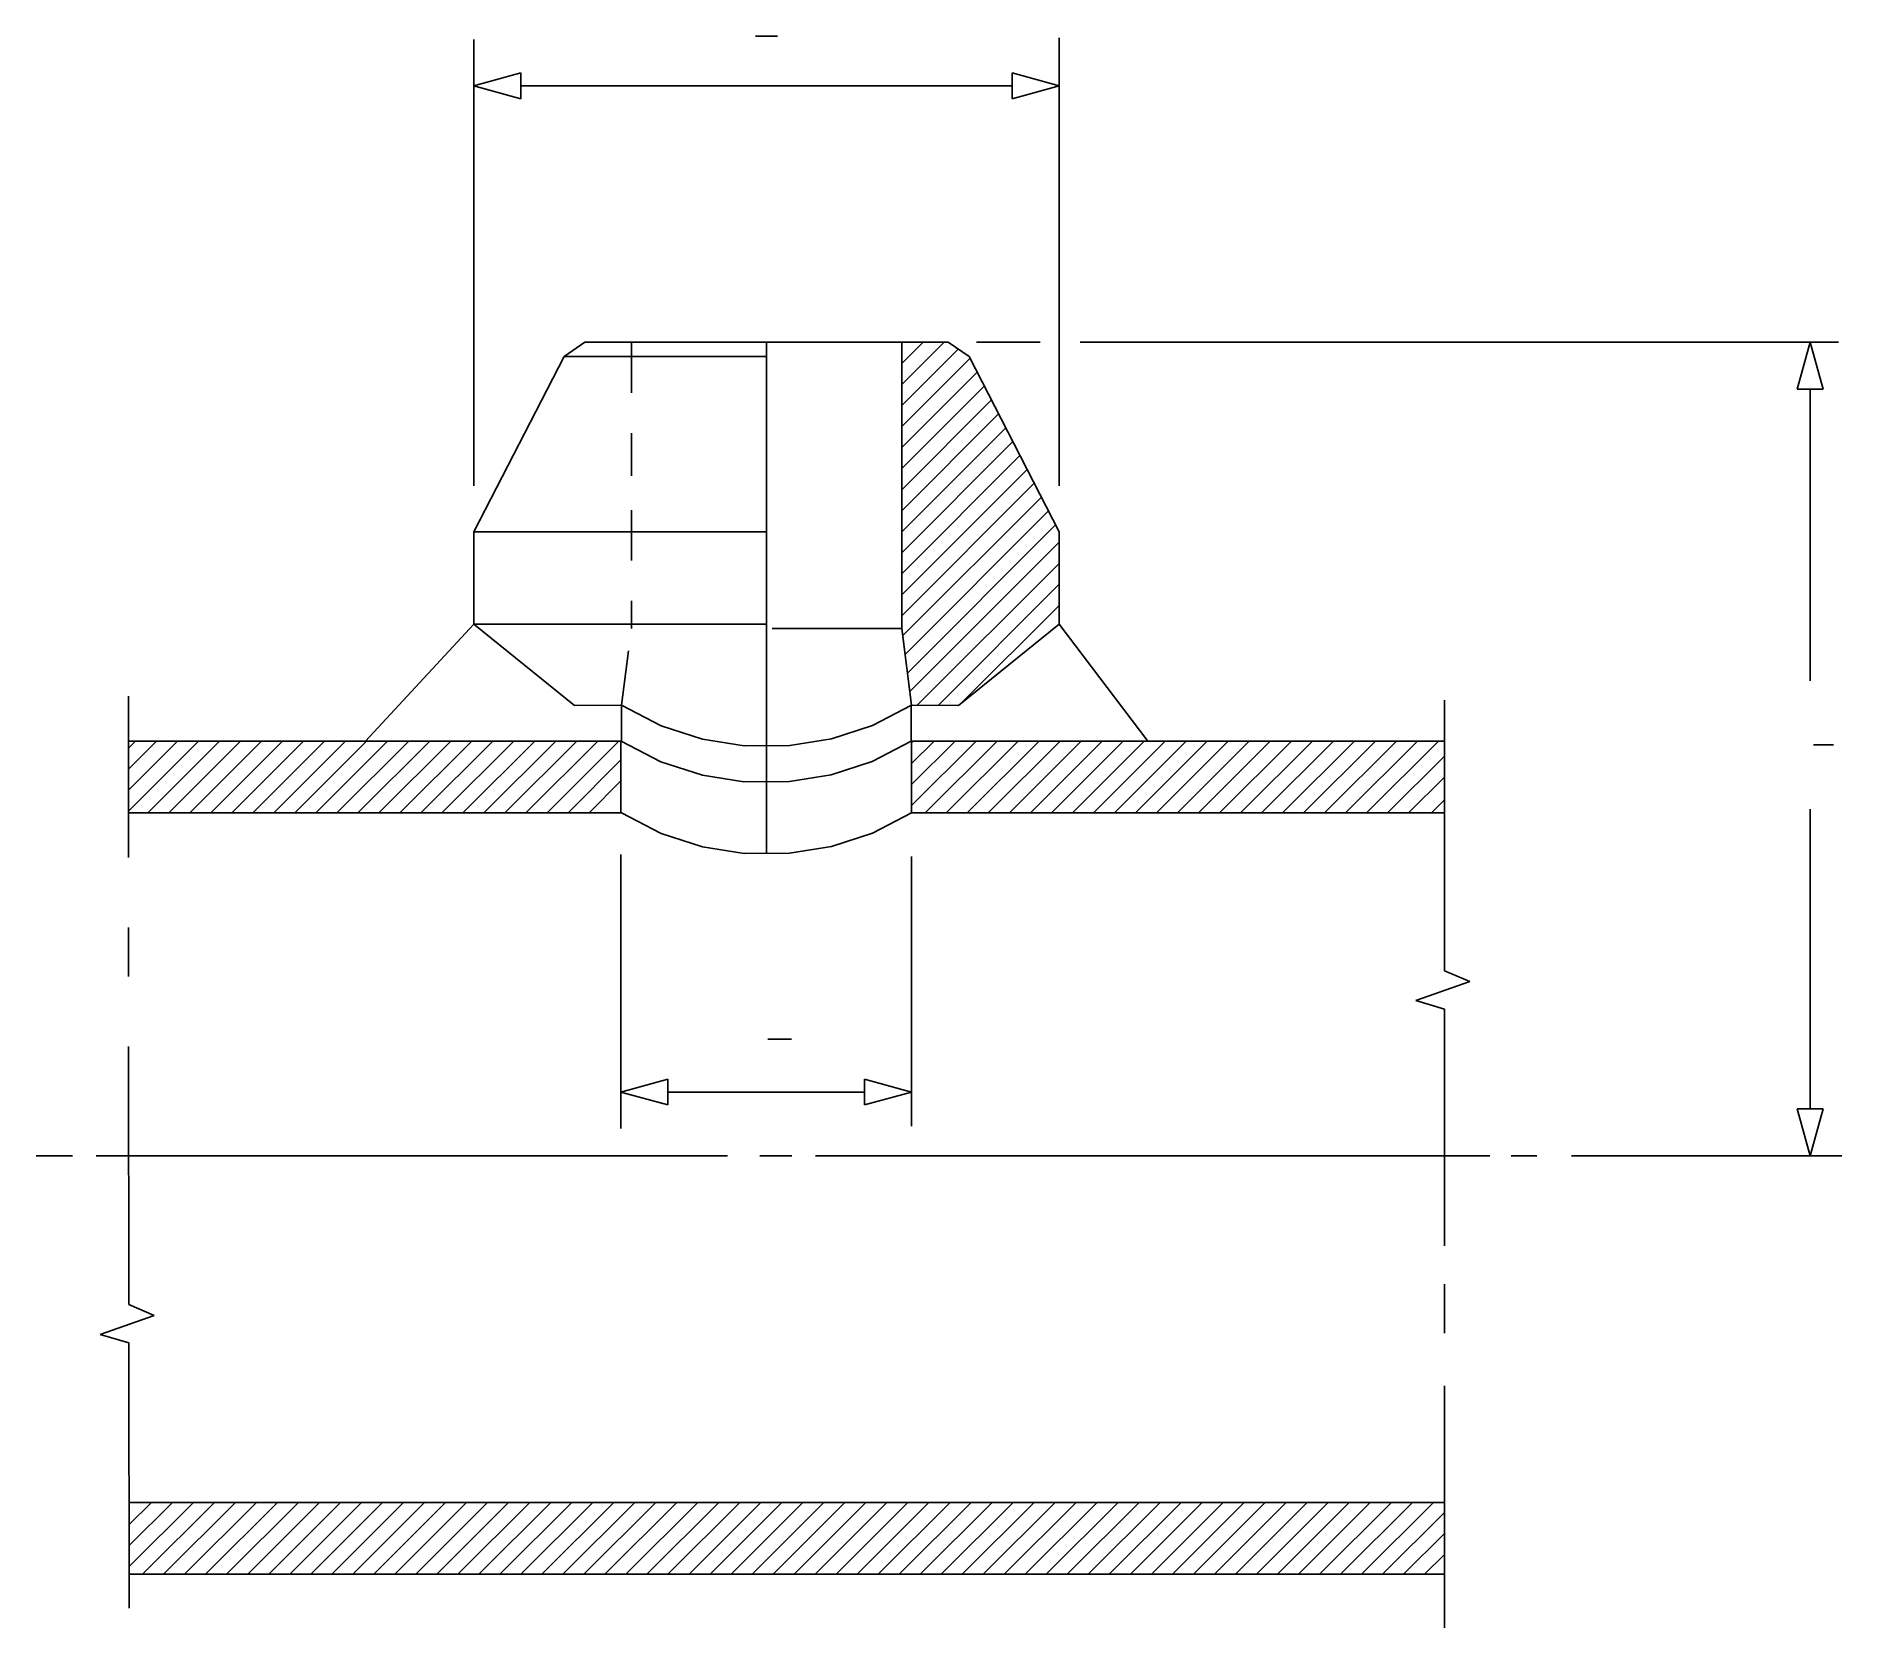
# Model space of a CAD drawing. Extents: x 460 to 1372, y 222 to 1025.
import ezdxf

# ---------------------------------------------------------------- set-up
doc = ezdxf.new("R2010")
doc.units = 0
doc.header["$MEASUREMENT"] = 0
doc.layers.add('-1', color=7, linetype='CONTINUOUS')
doc.layers.add('1', color=7, linetype='CONTINUOUS')

msp = doc.modelspace()

# ---------------------------------------------------------------- linework, layer by layer
at = {"layer": '-1', "color": 3, "linetype": 'Continuous'}
for p, q in [((681.2, 1000.3), (704.91, 1006.86)), ((704.91, 1006.86), (704.91, 993.74)), ((976.57, 1000.3), (952.86, 1006.86)), ((952.86, 1006.86), (952.86, 993.74)), ((681.2, 1000.3), (704.91, 993.74)), ((976.57, 1000.3), (952.86, 993.74)), ((1355.68, 870.85), (1349.12, 847.14)), ((1355.68, 870.85), (1362.23, 847.14)), ((1349.12, 847.14), (1362.23, 847.14)), ((755.41, 492.3), (779.12, 498.86)), ((755.41, 492.3), (779.12, 485.75)), ((779.12, 498.86), (779.12, 485.75)), ((902.11, 492.3), (878.4, 498.86)), ((878.4, 498.86), (878.4, 485.75)), ((902.11, 492.3), (878.4, 485.75)), ((1355.68, 460.12), (1349.12, 483.83)), ((1362.23, 483.83), (1349.12, 483.83)), ((1355.68, 460.12), (1362.23, 483.83))]:
    msp.add_line(p, q, dxfattribs=at)
at = {"layer": '1', "color": 3, "linetype": 'Continuous'}
for p, q in [((681.2, 1023.67), (681.2, 798.39)), ((976.57, 1024.49), (976.57, 798.28)), ((704.91, 1006.86), (704.91, 993.74)), ((952.86, 1000.3), (704.91, 1000.3)), ((934.82, 870.85), (967.02, 870.85)), ((987.24, 870.85), (1369.89, 870.85)), ((1355.68, 847.14), (1355.68, 699.85)), ((1355.68, 635.05), (1355.68, 483.83)), ((755.41, 612.24), (755.41, 473.9)), ((902.11, 611.15), (902.11, 474.99)), ((779.12, 498.86), (779.12, 485.75)), ((878.4, 492.3), (779.12, 492.3)), ((1371.61, 460.12), (1235.07, 460.12))]:
    msp.add_line(p, q, dxfattribs=at)
at = {"layer": '1', "color": 5, "linetype": 'Continuous'}
for p, q in [((823.4, 1025.43), (834.4, 1025.43)), ((1357.35, 667.63), (1367.35, 667.63)), ((829.49, 519.02), (841.49, 519.02))]:
    msp.add_line(p, q, dxfattribs=at)
at = {"layer": '1', "color": 7, "linetype": 'Continuous'}
for p, q in [((737.16, 870.85), (726.67, 863.72)), ((920.6, 870.85), (737.16, 870.85)), ((760.68, 870.66), (760.68, 845.27)), ((897.09, 726.31), (897.09, 870.85)), ((920.6, 870.85), (931.1, 863.72)), ((681.2, 775.14), (726.67, 863.72)), ((828.88, 863.72), (726.67, 863.72)), ((976.57, 775.14), (931.1, 863.72)), ((760.68, 824.96), (760.68, 803.38)), ((760.68, 786.08), (760.68, 760.69)), ((681.2, 775.14), (828.88, 775.14)), ((681.2, 775.14), (681.2, 728.47)), ((976.57, 775.14), (976.57, 728.47)), ((760.68, 740.38), (760.68, 726.31)), ((681.2, 728.47), (828.88, 728.47)), ((731.96, 687.45), (681.2, 728.47)), ((897.09, 726.31), (831.7, 726.31)), ((902.09, 687.61), (897.09, 726.31)), ((925.81, 687.45), (976.57, 728.47)), ((755.68, 687.61), (759.23, 715.07)), ((506.85, 692.14), (506.89, 610.75)), ((731.96, 687.45), (755.68, 687.61)), ((755.68, 687.61), (775.66, 677.25)), ((882.41, 677.38), (902.09, 687.6)), ((925.81, 687.45), (902.09, 687.61)), ((1170.99, 553.56), (1170.99, 690.15)), ((775.66, 677.25), (796.64, 670.48)), ((861.68, 670.61), (882.41, 677.38)), ((755.41, 669.49), (506.86, 669.49)), ((755.41, 633.23), (755.41, 669.49)), ((755.54, 669.42), (775.52, 659.07)), ((796.64, 670.48), (817.63, 667.09)), ((817.63, 667.09), (840.57, 667.22)), ((840.57, 667.22), (861.68, 670.61)), ((882.27, 659.2), (901.96, 669.42)), ((1170.99, 669.49), (902.11, 669.49)), ((902.11, 633.23), (902.11, 669.49)), ((775.52, 659.07), (796.51, 652.3)), ((861.55, 652.43), (882.27, 659.2)), ((796.51, 652.3), (817.49, 648.91)), ((817.49, 648.91), (840.43, 649.04)), ((840.43, 649.04), (861.55, 652.43)), ((755.65, 633.23), (507.13, 633.23)), ((755.65, 633.23), (775.63, 622.88)), ((882.38, 623.01), (902.07, 633.23)), ((1170.95, 633.23), (902.07, 633.23)), ((775.63, 622.88), (796.61, 616.1)), ((861.65, 616.24), (882.38, 623.01)), ((796.61, 616.1), (817.6, 612.72)), ((817.6, 612.72), (840.54, 612.85)), ((840.54, 612.85), (861.65, 616.24)), ((506.9, 575.42), (506.91, 550.7)), ((1183.85, 548.05), (1156.65, 538.45)), ((1170.99, 553.56), (1183.85, 548.05)), ((1156.65, 538.45), (1170.99, 534.15)), ((1170.99, 534.15), (1170.99, 414.68)), ((506.93, 515.36), (506.99, 385.05)), ((1170.99, 395.25), (1170.99, 370.52)), ((506.99, 385.05), (519.85, 379.54)), ((519.85, 379.54), (492.65, 369.94)), ((492.65, 369.94), (507.01, 365.63)), ((507.01, 365.63), (507.14, 231.72)), ((1170.99, 344.03), (1170.99, 221.74)), ((1170.99, 285.08), (507.1, 285.08)), ((1171.26, 248.82), (507.12, 248.82))]:
    msp.add_line(p, q, dxfattribs=at)
at = {"layer": '1', "color": 4, "linetype": 'Continuous'}
for p, q in [((828.88, 612.78), (828.88, 870.85)), ((897.09, 860.06), (907.88, 870.85)), ((897.09, 849.46), (918.48, 870.85)), ((897.09, 838.85), (925.66, 867.42)), ((897.09, 828.24), (931.6, 862.75)), ((897.09, 817.64), (935.19, 855.74)), ((897.09, 807.03), (938.79, 848.73)), ((897.09, 796.42), (942.39, 841.73)), ((897.09, 785.82), (945.99, 834.72)), ((897.09, 775.21), (949.59, 827.71)), ((897.09, 764.6), (953.18, 820.7)), ((897.09, 754), (956.78, 813.69)), ((897.09, 743.39), (960.38, 806.68)), ((897.09, 732.78), (963.98, 799.67)), ((897.56, 722.65), (967.58, 792.66)), ((898.77, 713.26), (971.17, 785.66)), ((899.99, 703.86), (974.77, 778.65)), ((901.2, 694.47), (976.57, 769.84)), ((904.93, 687.59), (976.57, 759.23)), ((915.46, 687.52), (976.57, 748.63)), ((926.81, 688.26), (976.57, 738.02)), ((681.2, 728.47), (626.43, 669.42)), ((976.57, 728.47), (1021.34, 669.42)), ((755.68, 669.14), (755.68, 687.61)), ((901.96, 669.42), (901.96, 687.89)), ((506.86, 665.96), (510.4, 669.49)), ((506.87, 655.36), (521, 669.49)), ((506.87, 644.76), (531.61, 669.49)), ((506.88, 634.16), (542.22, 669.49)), ((516.56, 633.23), (552.82, 669.49)), ((527.17, 633.23), (563.43, 669.49)), ((537.77, 633.23), (574.04, 669.49)), ((548.38, 633.23), (584.64, 669.49)), ((558.99, 633.23), (595.25, 669.49)), ((569.59, 633.23), (605.86, 669.49)), ((580.2, 633.23), (616.46, 669.49)), ((590.81, 633.23), (627.07, 669.49)), ((601.41, 633.23), (637.67, 669.49)), ((612.02, 633.23), (648.28, 669.49)), ((622.63, 633.23), (658.89, 669.49)), ((633.23, 633.23), (669.49, 669.49)), ((643.84, 633.23), (680.1, 669.49)), ((654.45, 633.23), (690.71, 669.49)), ((665.05, 633.23), (701.31, 669.49)), ((675.66, 633.23), (711.92, 669.49)), ((686.27, 633.23), (722.53, 669.49)), ((696.87, 633.23), (733.13, 669.49)), ((707.48, 633.23), (743.74, 669.49)), ((718.09, 633.23), (754.35, 669.49)), ((902.11, 668.76), (902.84, 669.49)), ((902.11, 658.16), (913.45, 669.49)), ((902.11, 647.55), (924.05, 669.49)), ((902.11, 636.94), (934.66, 669.49)), ((909, 633.23), (945.27, 669.49)), ((919.61, 633.23), (955.87, 669.49)), ((930.21, 633.23), (966.48, 669.49)), ((940.82, 633.23), (977.09, 669.49)), ((951.43, 633.23), (987.69, 669.49)), ((962.03, 633.23), (998.3, 669.49)), ((972.64, 633.23), (1008.91, 669.49)), ((983.25, 633.23), (1019.51, 669.49)), ((993.85, 633.23), (1030.12, 669.49)), ((1004.46, 633.23), (1040.73, 669.49)), ((1015.07, 633.23), (1051.33, 669.49)), ((1025.67, 633.23), (1061.94, 669.49)), ((1036.28, 633.23), (1072.55, 669.49)), ((1046.89, 633.23), (1083.15, 669.49)), ((1057.49, 633.23), (1093.76, 669.49)), ((1068.1, 633.23), (1104.37, 669.49)), ((1078.7, 633.23), (1114.97, 669.49)), ((1089.31, 633.23), (1125.58, 669.49)), ((1099.92, 633.23), (1136.19, 669.49)), ((1110.52, 633.23), (1146.79, 669.49)), ((1121.13, 633.23), (1157.4, 669.49)), ((1131.74, 633.23), (1168, 669.49)), ((728.69, 633.23), (755.41, 659.95)), ((1142.34, 633.23), (1170.99, 661.88)), ((739.3, 633.23), (755.41, 649.34)), ((1152.95, 633.23), (1170.99, 651.27)), ((1164.43, 633.23), (1170.99, 639.79)), ((472.17, 460.12), (460.25, 460.12)), ((478.67, 460.12), (472.17, 460.12)), ((809.19, 460.12), (490.59, 460.12)), ((841.7, 460.12), (825.44, 460.12)), ((1193.89, 460.12), (853.62, 460.12)), ((1217.73, 460.12), (1204.73, 460.12)), ((507.1, 273.75), (518.43, 285.08)), ((507.11, 263.16), (529.04, 285.08)), ((507.12, 252.56), (539.64, 285.08)), ((513.99, 248.82), (550.25, 285.08)), ((524.59, 248.82), (560.85, 285.08)), ((535.2, 248.82), (571.46, 285.08)), ((545.81, 248.82), (582.07, 285.08)), ((556.41, 248.82), (592.67, 285.08)), ((567.02, 248.82), (603.28, 285.08)), ((577.63, 248.82), (613.89, 285.08)), ((588.23, 248.82), (624.49, 285.08)), ((598.84, 248.82), (635.1, 285.08)), ((609.45, 248.82), (645.71, 285.08)), ((620.05, 248.82), (656.31, 285.08)), ((630.66, 248.82), (666.92, 285.08)), ((641.27, 248.82), (677.53, 285.08)), ((651.87, 248.82), (688.13, 285.08)), ((662.48, 248.82), (698.74, 285.08)), ((673.09, 248.82), (709.35, 285.08)), ((683.69, 248.82), (719.95, 285.08)), ((694.3, 248.82), (730.56, 285.08)), ((704.91, 248.82), (741.17, 285.08)), ((715.51, 248.82), (751.77, 285.08)), ((726.12, 248.82), (762.38, 285.08)), ((736.73, 248.82), (772.99, 285.08)), ((747.33, 248.82), (783.59, 285.08)), ((757.94, 248.82), (794.2, 285.08)), ((768.55, 248.82), (804.81, 285.08)), ((779.15, 248.82), (815.41, 285.08)), ((789.76, 248.82), (826.02, 285.08)), ((800.37, 248.82), (836.63, 285.08)), ((810.97, 248.82), (847.23, 285.08)), ((821.58, 248.82), (857.84, 285.08)), ((832.19, 248.82), (868.45, 285.08)), ((842.79, 248.82), (879.05, 285.08)), ((853.4, 248.82), (889.66, 285.08)), ((864, 248.82), (900.27, 285.08)), ((874.61, 248.82), (910.87, 285.08)), ((885.22, 248.82), (921.48, 285.08)), ((895.82, 248.82), (932.09, 285.08)), ((906.43, 248.82), (942.69, 285.08)), ((917.04, 248.82), (953.3, 285.08)), ((927.64, 248.82), (963.91, 285.08)), ((938.25, 248.82), (974.51, 285.08)), ((948.86, 248.82), (985.12, 285.08)), ((959.46, 248.82), (995.73, 285.08)), ((970.07, 248.82), (1006.33, 285.08)), ((980.68, 248.82), (1016.94, 285.08)), ((991.28, 248.82), (1027.55, 285.08)), ((1001.89, 248.82), (1038.15, 285.08)), ((1012.5, 248.82), (1048.76, 285.08)), ((1023.1, 248.82), (1059.37, 285.08)), ((1033.71, 248.82), (1069.97, 285.08)), ((1044.32, 248.82), (1080.58, 285.08)), ((1054.92, 248.82), (1091.19, 285.08)), ((1065.53, 248.82), (1101.79, 285.08)), ((1076.14, 248.82), (1112.4, 285.08)), ((1086.74, 248.82), (1123, 285.08)), ((1097.35, 248.82), (1133.61, 285.08)), ((1107.96, 248.82), (1144.22, 285.08)), ((1118.56, 248.82), (1154.82, 285.08)), ((1129.17, 248.82), (1165.43, 285.08)), ((1139.78, 248.82), (1170.99, 280.04)), ((1150.38, 248.82), (1170.99, 269.43)), ((1160.99, 248.82), (1170.99, 258.82))]:
    msp.add_line(p, q, dxfattribs=at)

doc.saveas('drawing.dxf')
